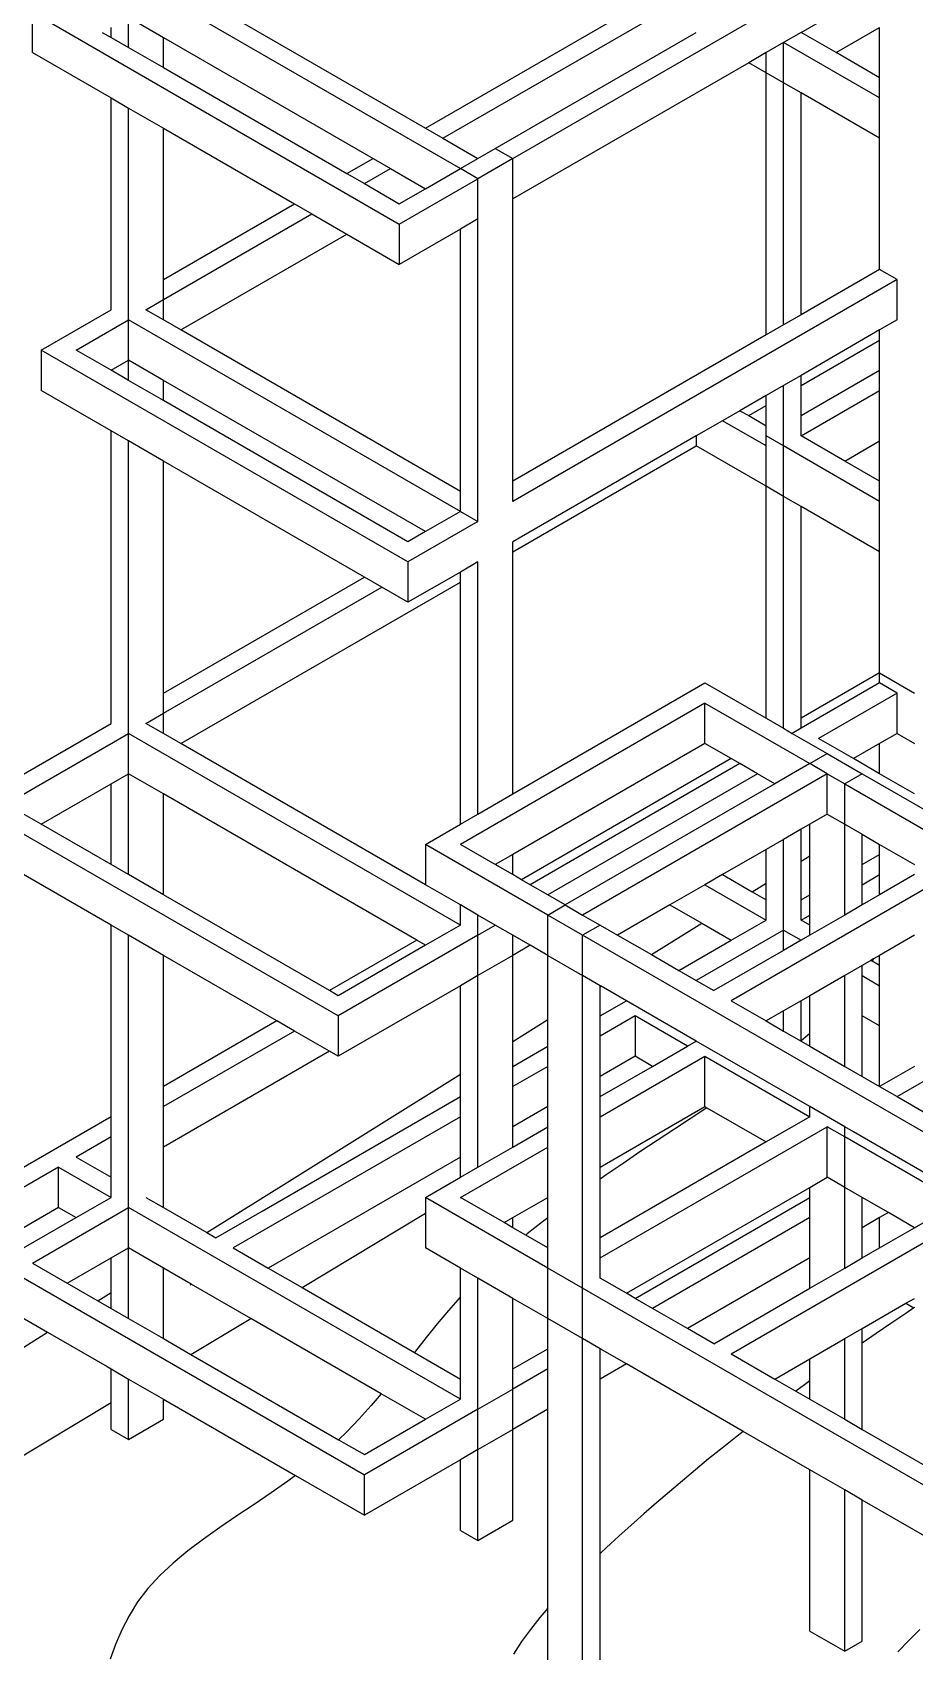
# Model space of a CAD drawing. Header units: metres. Extents: x 4 to 1339, y -252 to 72.
# Drawn here: x 256.4 to 263.54, y -242.41 to -229.3 of the extents above; entities that cross this region are included whole.
import ezdxf

# ---------------------------------------------------------------- set-up
doc = ezdxf.new("R2010")
doc.units = ezdxf.units.M
doc.header["$LTSCALE"] = 0.01
doc.header["$MEASUREMENT"] = 0

msp = doc.modelspace()

# ---------------------------------------------------------------- linework, layer by layer
for p, q in [((259.583, -230.074), (262.341, -228.482)), ((260.291, -230.319), (263.402, -228.523)), ((257.179, -228.85), (259.866, -230.401)), ((257.604, -228.931), (259.583, -230.074)), ((259.725, -230.156), (261.776, -228.972)), ((262.624, -229.299), (263.26, -228.931)), ((256.402, -229.135), (259.371, -230.85)), ((256.402, -229.462), (256.402, -229.135)), ((257.179, -229.421), (257.179, -229.176)), ((257.179, -229.176), (257.462, -229.339)), ((256.967, -229.299), (257.038, -229.339)), ((257.038, -229.339), (257.038, -229.258)), ((257.038, -229.339), (257.179, -229.421)), ((257.462, -229.584), (257.462, -229.339)), ((257.462, -229.339), (259.159, -230.319)), ((260.149, -230.238), (261.776, -229.299)), ((262.624, -229.299), (262.483, -229.38)), ((262.907, -229.462), (262.624, -229.299)), ((262.907, -229.462), (263.26, -229.258)), ((263.26, -229.666), (263.26, -229.258)), ((256.402, -229.462), (257.038, -229.829)), ((257.179, -229.421), (257.462, -229.584)), ((262.341, -229.462), (262.2, -229.544)), ((262.483, -229.38), (262.341, -229.462)), ((262.341, -229.625), (262.341, -229.462)), ((262.483, -229.707), (262.483, -229.38)), ((263.26, -229.829), (262.483, -229.38)), ((263.26, -229.666), (262.907, -229.462)), ((257.462, -229.584), (258.947, -230.442)), ((262.2, -229.544), (260.291, -230.646)), ((262.341, -229.625), (262.2, -229.544)), ((262.341, -231.748), (262.341, -229.625)), ((262.483, -229.707), (262.341, -229.625)), ((262.483, -231.666), (262.483, -229.707)), ((262.624, -229.789), (262.483, -229.707)), ((263.26, -229.829), (263.26, -229.666)), ((257.038, -231.544), (257.038, -229.829)), ((257.038, -229.829), (257.179, -229.911)), ((262.624, -231.585), (262.624, -229.789)), ((263.26, -230.156), (262.624, -229.789)), ((263.26, -230.156), (263.26, -229.829)), ((257.179, -231.626), (257.179, -229.911)), ((257.179, -229.911), (257.462, -230.074)), ((257.462, -231.299), (257.462, -230.074)), ((257.462, -230.074), (258.523, -230.687)), ((259.583, -230.074), (259.725, -230.156)), ((259.725, -230.156), (260.008, -230.319)), ((263.26, -231.217), (263.26, -230.156)), ((260.008, -230.319), (260.149, -230.238)), ((260.149, -230.238), (260.291, -230.319)), ((258.947, -230.442), (259.159, -230.319)), ((259.089, -230.523), (259.301, -230.401)), ((259.159, -230.319), (259.301, -230.401)), ((259.301, -230.401), (259.583, -230.564)), ((259.583, -230.564), (259.866, -230.401)), ((259.866, -230.401), (260.008, -230.319)), ((260.008, -230.483), (259.866, -230.401)), ((260.291, -230.319), (260.008, -230.483)), ((260.291, -230.646), (260.291, -230.319)), ((258.947, -230.442), (259.089, -230.523)), ((259.089, -230.523), (259.371, -230.687)), ((259.371, -230.85), (260.008, -230.483)), ((260.008, -230.809), (260.008, -230.483)), ((259.371, -230.687), (259.583, -230.564)), ((260.291, -232.932), (260.291, -230.646)), ((257.462, -231.299), (258.523, -230.687)), ((257.462, -231.462), (258.664, -230.768)), ((258.523, -230.687), (258.664, -230.768)), ((258.664, -230.768), (258.947, -230.932)), ((260.008, -230.809), (259.866, -230.891)), ((260.008, -233.259), (260.008, -230.809)), ((257.604, -231.707), (258.947, -230.932)), ((258.947, -230.932), (259.371, -231.177)), ((259.371, -230.85), (259.371, -231.177)), ((259.866, -230.891), (259.371, -231.177)), ((259.866, -233.014), (259.866, -230.891)), ((257.462, -231.462), (257.462, -231.299)), ((263.402, -231.299), (260.291, -233.095)), ((263.26, -231.217), (262.624, -231.585)), ((263.402, -231.299), (263.26, -231.217)), ((263.402, -231.626), (263.402, -231.299)), ((257.321, -231.544), (257.462, -231.462)), ((257.462, -231.626), (257.462, -231.462)), ((256.472, -231.871), (257.038, -231.544)), ((257.462, -231.626), (257.321, -231.544)), ((262.624, -231.585), (262.483, -231.666)), ((256.755, -231.871), (257.179, -231.626)), ((257.179, -231.952), (257.179, -231.626)), ((259.866, -233.177), (257.179, -231.626)), ((257.604, -231.707), (257.462, -231.626)), ((259.866, -233.014), (257.604, -231.707)), ((262.483, -231.666), (262.341, -231.748)), ((263.26, -231.707), (262.624, -232.075)), ((263.402, -231.626), (263.26, -231.707)), ((263.26, -231.789), (263.26, -231.707)), ((262.341, -231.748), (260.291, -232.932)), ((262.624, -232.156), (263.26, -231.789)), ((263.26, -232.034), (263.26, -231.789)), ((256.472, -231.871), (256.472, -232.197)), ((259.442, -233.585), (256.472, -231.871)), ((257.038, -232.034), (256.755, -231.871)), ((257.038, -232.034), (257.179, -231.952)), ((257.179, -232.116), (257.179, -231.952)), ((257.462, -232.116), (257.179, -231.952)), ((257.179, -232.116), (257.038, -232.034)), ((257.462, -232.279), (257.179, -232.116)), ((257.462, -232.279), (257.462, -232.116)), ((259.583, -233.34), (257.462, -232.116)), ((262.624, -232.075), (262.483, -232.156)), ((262.624, -232.401), (263.26, -232.034)), ((262.624, -232.156), (262.624, -232.075)), ((263.26, -232.197), (263.26, -232.034)), ((257.038, -232.524), (256.472, -232.197)), ((262.341, -232.238), (262.129, -232.361)), ((262.483, -232.156), (262.341, -232.238)), ((262.341, -232.32), (262.341, -232.238)), ((262.483, -232.646), (262.483, -232.156)), ((262.624, -232.401), (262.624, -232.156)), ((262.624, -232.565), (263.26, -232.197)), ((263.26, -232.605), (263.26, -232.197)), ((259.442, -233.422), (257.462, -232.279)), ((262.129, -232.361), (261.988, -232.442)), ((262.129, -232.361), (262.2, -232.401)), ((262.2, -232.401), (262.341, -232.32)), ((262.341, -232.483), (262.341, -232.32)), ((261.988, -232.442), (261.776, -232.565)), ((262.341, -232.646), (261.988, -232.442)), ((262.2, -232.401), (262.341, -232.483)), ((262.341, -232.565), (262.341, -232.483)), ((262.624, -232.565), (262.624, -232.401)), ((257.038, -234.892), (257.038, -232.524)), ((257.179, -232.605), (257.038, -232.524)), ((257.179, -234.973), (257.179, -232.605)), ((257.462, -232.769), (257.179, -232.605)), ((261.776, -232.565), (260.291, -233.422)), ((260.291, -233.504), (261.776, -232.646)), ((261.776, -232.565), (261.776, -232.646)), ((262.341, -232.973), (261.776, -232.646)), ((262.341, -232.646), (262.341, -232.565)), ((262.483, -232.646), (262.341, -232.565)), ((262.341, -232.973), (262.341, -232.646)), ((262.483, -233.055), (262.483, -232.646)), ((263.26, -233.095), (262.483, -232.646)), ((262.978, -232.769), (262.624, -232.565)), ((262.978, -232.769), (263.26, -232.605)), ((263.26, -232.932), (263.26, -232.605)), ((257.462, -234.647), (257.462, -232.769)), ((259.089, -233.708), (257.462, -232.769)), ((263.26, -232.932), (262.978, -232.769)), ((259.866, -233.177), (259.866, -233.014)), ((260.291, -233.095), (260.291, -232.932)), ((262.341, -234.851), (262.341, -232.973)), ((262.483, -233.055), (262.341, -232.973)), ((263.26, -233.095), (263.26, -232.932)), ((262.483, -234.932), (262.483, -233.055)), ((262.624, -233.136), (262.483, -233.055)), ((262.624, -234.851), (262.624, -233.136)), ((263.26, -233.504), (262.624, -233.136)), ((263.26, -233.504), (263.26, -233.095)), ((260.008, -233.259), (259.442, -233.585)), ((259.866, -233.177), (259.583, -233.34)), ((259.866, -233.177), (260.008, -233.259)), ((259.583, -233.34), (259.442, -233.422)), ((260.291, -233.504), (260.291, -233.422)), ((260.291, -235.463), (260.291, -233.504)), ((263.26, -234.483), (263.26, -233.504)), ((259.442, -233.585), (259.442, -233.912)), ((259.866, -233.667), (259.442, -233.912)), ((260.008, -233.585), (259.866, -233.667)), ((259.866, -233.749), (259.866, -233.667)), ((260.008, -235.626), (260.008, -233.585)), ((257.462, -234.647), (259.089, -233.708)), ((257.462, -234.81), (259.23, -233.789)), ((257.604, -235.055), (259.866, -233.749)), ((259.23, -233.789), (259.089, -233.708)), ((259.442, -233.912), (259.23, -233.789)), ((259.866, -235.708), (259.866, -233.749)), ((260.291, -235.463), (261.846, -234.565)), ((261.846, -234.565), (262.341, -234.851)), ((263.26, -234.483), (262.624, -234.851)), ((263.26, -234.565), (262.624, -234.932)), ((263.26, -234.565), (263.26, -234.483)), ((263.26, -234.483), (263.543, -234.647)), ((263.402, -234.647), (263.26, -234.565)), ((257.462, -234.81), (257.462, -234.647)), ((261.846, -234.728), (259.866, -235.871)), ((261.846, -234.728), (262.695, -235.218)), ((261.846, -235.055), (261.846, -234.728)), ((263.402, -234.647), (262.765, -235.014)), ((263.402, -234.973), (263.402, -234.647)), ((257.321, -234.892), (257.462, -234.81)), ((257.462, -234.973), (257.462, -234.81)), ((262.341, -234.851), (262.483, -234.932)), ((262.624, -234.932), (262.624, -234.851)), ((255.907, -235.545), (257.038, -234.892)), ((256.189, -235.545), (257.179, -234.973)), ((257.179, -235.3), (257.179, -234.973)), ((259.866, -236.525), (257.179, -234.973)), ((257.462, -234.973), (257.321, -234.892)), ((257.604, -235.055), (257.462, -234.973)), ((262.483, -234.932), (262.553, -234.973)), ((262.624, -234.932), (262.553, -234.973)), ((262.553, -234.973), (262.836, -235.137)), ((263.402, -234.973), (263.26, -235.055)), ((263.402, -234.973), (263.543, -235.055)), ((259.583, -236.198), (257.604, -235.055)), ((261.846, -235.055), (260.291, -235.953)), ((262.058, -235.177), (261.846, -235.055)), ((262.695, -235.218), (262.836, -235.137)), ((263.048, -235.177), (262.765, -235.014)), ((262.836, -235.137), (263.119, -235.3)), ((263.26, -235.055), (263.048, -235.177)), ((263.26, -235.3), (263.26, -235.055)), ((262.058, -235.177), (260.361, -236.157)), ((262.129, -235.218), (260.432, -236.198)), ((262.129, -235.218), (262.058, -235.177)), ((262.271, -235.3), (262.129, -235.218)), ((262.695, -235.218), (262.412, -235.382)), ((262.836, -235.3), (262.695, -235.218)), ((263.26, -235.3), (263.048, -235.177)), ((256.472, -235.708), (257.038, -235.382)), ((257.038, -235.382), (257.179, -235.3)), ((257.038, -236.035), (257.038, -235.382)), ((257.179, -236.116), (257.179, -235.3)), ((257.462, -235.463), (257.179, -235.3)), ((262.271, -235.3), (260.573, -236.28)), ((262.412, -235.382), (260.715, -236.361)), ((262.836, -235.3), (260.856, -236.443)), ((262.412, -235.382), (262.271, -235.3)), ((262.836, -235.626), (262.836, -235.3)), ((262.836, -235.3), (262.978, -235.382)), ((263.119, -235.3), (262.978, -235.382)), ((262.978, -235.382), (263.897, -235.912)), ((262.978, -235.708), (262.978, -235.382)), ((263.119, -235.3), (263.897, -235.749)), ((263.543, -235.463), (263.26, -235.3)), ((257.462, -236.28), (257.462, -235.463)), ((259.513, -236.647), (257.462, -235.463)), ((260.008, -235.626), (260.291, -235.463)), ((258.876, -237.259), (255.907, -235.545)), ((256.472, -235.708), (256.189, -235.545)), ((259.866, -235.708), (260.008, -235.626)), ((262.836, -235.626), (262.695, -235.708)), ((262.836, -235.626), (262.978, -235.708)), ((257.038, -236.035), (256.472, -235.708)), ((259.583, -235.871), (259.866, -235.708)), ((262.624, -235.749), (262.483, -235.831)), ((262.695, -235.708), (262.624, -235.749)), ((262.624, -236.007), (262.624, -235.749)), ((262.695, -235.963), (262.695, -235.708)), ((262.978, -236.443), (262.978, -235.708)), ((262.978, -235.708), (263.119, -235.79)), ((263.119, -236.035), (263.119, -235.79)), ((263.119, -235.79), (263.26, -235.871)), ((257.038, -236.525), (255.907, -235.871)), ((259.583, -235.871), (259.583, -236.198)), ((260.573, -236.443), (259.583, -235.871)), ((260.149, -236.035), (259.866, -235.871)), ((262.341, -235.912), (261.988, -236.116)), ((262.483, -235.831), (262.341, -235.912)), ((262.341, -236.184), (262.341, -235.912)), ((262.483, -236.565), (262.483, -235.831)), ((263.26, -235.953), (263.26, -235.871)), ((263.26, -235.871), (263.543, -236.035)), ((257.179, -236.116), (257.038, -236.035)), ((260.291, -235.953), (260.149, -236.035)), ((260.291, -236.116), (260.149, -236.035)), ((260.291, -236.116), (260.291, -235.953)), ((264.038, -235.994), (262.058, -237.137)), ((262.624, -236.007), (262.695, -235.963)), ((262.624, -236.321), (262.624, -236.007)), ((262.695, -236.28), (262.695, -235.963)), ((263.119, -236.035), (263.26, -235.953)), ((263.119, -236.198), (263.119, -236.035)), ((263.26, -236.116), (263.26, -235.953)), ((257.462, -236.28), (257.179, -236.116)), ((260.361, -236.157), (260.291, -236.116)), ((260.432, -236.198), (260.361, -236.157)), ((261.988, -236.116), (261.846, -236.198)), ((261.988, -236.116), (262.228, -236.255)), ((262.228, -236.255), (262.341, -236.184)), ((262.341, -236.321), (262.341, -236.184)), ((263.119, -236.198), (263.26, -236.116)), ((263.26, -236.28), (263.26, -236.116)), ((263.543, -236.116), (263.26, -236.28)), ((258.806, -237.055), (257.462, -236.28)), ((259.866, -236.361), (259.583, -236.198)), ((260.573, -236.28), (260.432, -236.198)), ((260.715, -236.361), (260.573, -236.28)), ((261.846, -236.198), (261.563, -236.361)), ((261.846, -236.198), (262.341, -236.484)), ((262.228, -236.255), (262.341, -236.321)), ((262.624, -236.321), (262.695, -236.28)), ((262.695, -236.443), (262.695, -236.28)), ((263.119, -236.361), (263.119, -236.198)), ((263.26, -236.28), (263.119, -236.361)), ((259.866, -236.525), (259.866, -236.361)), ((260.008, -236.443), (259.866, -236.361)), ((260.008, -236.606), (260.008, -236.443)), ((260.149, -236.525), (260.008, -236.443)), ((260.573, -236.443), (260.715, -236.361)), ((260.856, -236.606), (260.573, -236.443)), ((260.573, -236.77), (260.573, -236.443)), ((260.715, -236.361), (260.856, -236.443)), ((260.856, -236.443), (260.998, -236.525)), ((261.563, -236.361), (261.139, -236.606)), ((261.563, -236.361), (261.82, -236.51)), ((262.341, -236.484), (262.341, -236.321)), ((262.624, -236.484), (262.624, -236.321)), ((262.624, -236.484), (262.695, -236.443)), ((262.695, -236.525), (262.695, -236.443)), ((262.978, -236.443), (262.695, -236.606)), ((263.119, -236.361), (262.978, -236.443)), ((257.179, -236.606), (257.038, -236.525)), ((257.038, -238.076), (257.038, -236.525)), ((259.866, -236.525), (259.583, -236.688)), ((260.008, -236.606), (260.149, -236.525)), ((260.291, -236.606), (260.149, -236.525)), ((260.998, -236.525), (260.856, -236.606)), ((260.998, -236.525), (261.139, -236.606)), ((261.413, -236.764), (261.82, -236.51)), ((262.483, -236.565), (261.776, -236.974)), ((261.82, -236.51), (262.058, -236.647)), ((262.058, -236.647), (262.341, -236.484)), ((262.483, -236.729), (262.483, -236.565)), ((262.483, -236.565), (262.624, -236.647)), ((262.695, -236.525), (262.624, -236.484)), ((262.695, -236.606), (262.695, -236.525)), ((257.179, -238.811), (257.179, -236.606)), ((257.462, -236.77), (257.179, -236.606)), ((259.513, -236.647), (258.806, -237.055)), ((260.008, -236.606), (258.876, -237.259)), ((259.583, -236.688), (258.876, -237.096)), ((259.583, -236.688), (259.513, -236.647)), ((260.008, -236.933), (260.008, -236.606)), ((260.291, -236.77), (260.291, -236.606)), ((260.432, -236.688), (260.291, -236.606)), ((260.432, -236.688), (260.291, -236.77)), ((260.573, -236.77), (260.432, -236.688)), ((264.675, -238.811), (260.856, -236.606)), ((260.856, -236.933), (260.856, -236.606)), ((261.139, -236.606), (261.413, -236.764)), ((261.634, -236.892), (262.058, -236.647)), ((262.624, -236.647), (262.483, -236.729)), ((262.695, -236.606), (262.624, -236.647)), ((263.543, -236.606), (263.26, -236.77)), ((257.462, -237.831), (257.462, -236.77)), ((258.381, -237.3), (257.462, -236.77)), ((260.291, -236.77), (260.008, -236.933)), ((260.291, -237.466), (260.291, -236.77)), ((260.573, -236.77), (260.856, -236.933)), ((260.573, -237.289), (260.573, -236.77)), ((261.413, -236.764), (261.634, -236.892)), ((262.483, -236.729), (261.917, -237.055)), ((263.19, -236.81), (263.119, -236.851)), ((263.21, -236.799), (263.19, -236.81)), ((263.2, -236.816), (263.19, -236.81)), ((263.21, -236.799), (263.2, -236.816)), ((263.26, -236.851), (263.2, -236.816)), ((263.26, -236.77), (263.21, -236.799)), ((263.26, -236.851), (263.26, -236.77)), ((260.008, -236.933), (259.866, -237.015)), ((260.008, -238.484), (260.008, -236.933)), ((260.856, -239.464), (260.856, -236.933)), ((260.998, -237.015), (260.856, -236.933)), ((261.634, -236.892), (261.776, -236.974)), ((262.978, -236.933), (262.695, -237.096)), ((263.119, -236.851), (262.978, -236.933)), ((262.978, -237.668), (262.978, -236.933)), ((263.119, -236.933), (263.119, -236.851)), ((263.119, -236.933), (263.26, -237.015)), ((263.119, -237.259), (263.119, -236.933)), ((263.26, -237.015), (263.26, -236.851)), ((258.876, -237.096), (258.806, -237.055)), ((259.866, -237.015), (258.876, -237.586)), ((259.866, -237.731), (259.866, -237.015)), ((260.998, -237.024), (260.998, -237.015)), ((261.006, -237.019), (260.998, -237.015)), ((260.998, -237.024), (261.006, -237.019)), ((260.998, -237.259), (260.998, -237.024)), ((261.21, -237.137), (261.006, -237.019)), ((261.776, -236.974), (261.917, -237.055)), ((262.695, -237.096), (262.624, -237.137)), ((262.695, -237.402), (262.695, -237.096)), ((263.26, -237.341), (263.26, -237.015)), ((260.998, -237.259), (261.21, -237.137)), ((261.776, -237.464), (261.21, -237.137)), ((262.058, -237.137), (262.341, -237.3)), ((262.483, -237.219), (262.341, -237.3)), ((262.624, -237.137), (262.483, -237.219)), ((262.483, -237.382), (262.483, -237.219)), ((262.624, -237.461), (262.624, -237.137)), ((258.381, -237.3), (257.462, -237.831)), ((258.523, -237.382), (258.381, -237.3)), ((258.876, -237.259), (258.876, -237.586)), ((260.291, -237.466), (260.573, -237.289)), ((260.573, -237.504), (260.573, -237.289)), ((261.281, -237.259), (260.998, -237.423)), ((260.998, -237.423), (260.998, -237.259)), ((261.281, -237.259), (261.281, -237.586)), ((261.705, -237.504), (261.281, -237.259)), ((262.341, -237.3), (262.483, -237.382)), ((263.26, -237.341), (263.119, -237.259)), ((263.119, -237.749), (263.119, -237.259)), ((263.26, -237.831), (263.26, -237.341)), ((258.523, -237.382), (257.462, -237.994)), ((258.806, -237.545), (258.523, -237.382)), ((260.291, -237.668), (260.291, -237.466)), ((260.998, -237.749), (260.998, -237.423)), ((261.705, -237.504), (261.776, -237.464)), ((262.695, -237.994), (261.776, -237.464)), ((262.483, -237.382), (262.624, -237.464)), ((262.676, -237.419), (262.624, -237.461)), ((262.624, -237.464), (262.624, -237.461)), ((262.624, -237.464), (262.695, -237.504)), ((262.695, -237.402), (262.676, -237.419)), ((262.695, -237.504), (262.695, -237.402)), ((258.806, -237.545), (257.462, -238.321)), ((258.876, -237.586), (258.806, -237.545)), ((260.291, -237.668), (260.573, -237.504)), ((260.573, -237.668), (260.573, -237.504)), ((261.281, -237.586), (260.998, -237.749)), ((260.998, -238.076), (261.846, -237.586)), ((261.422, -237.668), (261.281, -237.586)), ((261.422, -237.668), (261.705, -237.504)), ((261.846, -237.994), (261.846, -237.586)), ((261.846, -237.586), (262.695, -238.076)), ((262.695, -237.504), (262.978, -237.668)), ((263.402, -237.913), (263.897, -237.627)), ((258.503, -238.583), (259.866, -237.731)), ((259.866, -237.913), (259.866, -237.731)), ((260.573, -237.668), (260.291, -237.831)), ((260.291, -237.831), (260.291, -237.668)), ((260.573, -237.994), (260.573, -237.668)), ((260.998, -237.913), (261.422, -237.668)), ((260.998, -237.913), (260.998, -237.749)), ((262.978, -237.668), (263.119, -237.749)), ((263.119, -237.749), (263.26, -237.831)), ((263.543, -237.668), (263.26, -237.831)), ((257.462, -237.994), (257.462, -237.831)), ((260.291, -238.158), (260.291, -237.831)), ((263.26, -237.831), (263.402, -237.913)), ((257.462, -238.321), (257.462, -237.994)), ((258.261, -238.839), (259.866, -237.913)), ((259.866, -238.076), (259.866, -237.913)), ((260.573, -237.994), (260.291, -238.158)), ((260.573, -238.158), (260.573, -237.994)), ((260.998, -238.076), (260.998, -237.913)), ((260.998, -238.484), (261.846, -237.994)), ((261.861, -238.003), (261.599, -238.176)), ((261.846, -237.994), (261.861, -238.003)), ((261.861, -238.003), (262.341, -238.28)), ((262.695, -238.076), (262.695, -237.994)), ((262.978, -238.158), (262.695, -237.994)), ((263.402, -237.913), (263.685, -238.076)), ((257.038, -238.076), (255.553, -238.933)), ((257.038, -238.239), (257.038, -238.076)), ((259.866, -238.076), (258.028, -239.137)), ((259.866, -238.403), (259.866, -238.076)), ((260.998, -238.484), (260.998, -238.076)), ((262.695, -238.076), (262.341, -238.28)), ((257.038, -238.239), (256.755, -238.403)), ((257.038, -238.566), (257.038, -238.239)), ((260.291, -238.321), (260.291, -238.158)), ((260.291, -238.321), (260.573, -238.158)), ((260.573, -238.321), (260.573, -238.158)), ((260.998, -239.219), (262.836, -238.158)), ((262.341, -238.28), (260.998, -239.056)), ((261.459, -238.268), (261.32, -238.361)), ((261.599, -238.176), (261.459, -238.268)), ((262.836, -238.566), (262.836, -238.158)), ((262.978, -238.239), (262.836, -238.158)), ((262.978, -238.239), (262.978, -238.158)), ((263.048, -238.198), (262.978, -238.158)), ((263.897, -238.77), (262.978, -238.239)), ((262.978, -238.648), (262.978, -238.239)), ((263.897, -238.688), (263.048, -238.198)), ((256.755, -238.403), (257.038, -238.566)), ((257.462, -238.811), (257.462, -238.321)), ((259.866, -238.403), (258.311, -239.301)), ((259.866, -238.729), (260.573, -238.321)), ((259.866, -238.566), (259.866, -238.403)), ((260.008, -238.484), (260.291, -238.321)), ((260.573, -238.729), (260.573, -238.321)), ((261.32, -238.361), (261.183, -238.454)), ((256.614, -238.484), (255.836, -238.933)), ((256.614, -238.811), (256.614, -238.484)), ((256.614, -238.484), (257.038, -238.729)), ((259.866, -238.566), (260.008, -238.484)), ((260.998, -238.582), (260.998, -238.484)), ((261.183, -238.454), (261.047, -238.547)), ((257.038, -238.729), (257.038, -238.566)), ((257.814, -239.014), (258.503, -238.583)), ((259.583, -238.729), (259.866, -238.566)), ((261.047, -238.547), (260.998, -238.582)), ((260.998, -239.056), (260.998, -238.582)), ((261.21, -239.505), (262.695, -238.648)), ((262.695, -238.648), (262.836, -238.566)), ((262.695, -238.729), (262.695, -238.648)), ((262.978, -238.648), (262.836, -238.566)), ((262.978, -239.301), (262.978, -238.648)), ((263.119, -238.729), (262.978, -238.648)), ((256.755, -238.892), (257.038, -238.729)), ((257.321, -238.729), (257.462, -238.811)), ((259.583, -238.729), (259.583, -238.857)), ((260.573, -239.301), (259.583, -238.729)), ((260.22, -238.933), (259.866, -238.729)), ((260.291, -238.892), (260.573, -238.729)), ((260.573, -238.894), (260.573, -238.729)), ((261.281, -239.546), (262.695, -238.729)), ((262.695, -238.892), (262.695, -238.729)), ((263.119, -238.974), (263.119, -238.729)), ((263.331, -238.852), (263.119, -238.729)), ((263.543, -238.974), (263.897, -238.77)), ((255.553, -238.933), (259.089, -240.975)), ((256.614, -238.811), (256.119, -239.097)), ((256.26, -239.178), (256.755, -238.892)), ((256.402, -239.26), (257.179, -238.811)), ((256.614, -238.811), (256.755, -238.892)), ((257.179, -239.137), (257.179, -238.811)), ((259.866, -240.362), (257.179, -238.811)), ((257.462, -238.811), (257.814, -239.014)), ((257.886, -239.056), (258.261, -238.839)), ((258.584, -239.459), (259.583, -238.857)), ((259.583, -238.857), (259.583, -239.137)), ((260.22, -238.933), (260.291, -238.892)), ((260.291, -238.974), (260.22, -238.933)), ((260.291, -238.974), (260.291, -238.892)), ((260.53, -238.928), (260.408, -239.025)), ((260.573, -238.894), (260.53, -238.928)), ((260.573, -239.137), (260.573, -238.894)), ((262.695, -238.892), (261.422, -239.627)), ((262.058, -239.995), (264.038, -238.852)), ((262.695, -239.219), (262.695, -238.892)), ((263.26, -238.892), (263.119, -238.974)), ((263.331, -238.852), (263.26, -238.892)), ((263.26, -239.137), (263.26, -238.892)), ((263.543, -238.974), (263.331, -238.852)), ((257.814, -239.014), (257.886, -239.056)), ((260.396, -239.035), (260.291, -238.974)), ((260.408, -239.025), (260.396, -239.035)), ((260.573, -239.137), (260.396, -239.035)), ((260.998, -239.219), (260.998, -239.056)), ((263.119, -239.219), (263.119, -238.974)), ((263.26, -239.137), (263.543, -238.974)), ((257.038, -239.219), (257.179, -239.137)), ((257.462, -239.301), (257.179, -239.137)), ((257.179, -239.709), (257.179, -239.137)), ((258.028, -239.137), (258.311, -239.301)), ((259.866, -239.301), (259.583, -239.137)), ((260.573, -239.301), (260.573, -239.137)), ((263.119, -239.219), (263.26, -239.137)), ((255.553, -239.26), (256.524, -239.821)), ((256.402, -239.26), (256.684, -239.423)), ((256.684, -239.423), (257.038, -239.219)), ((257.038, -239.499), (257.038, -239.219)), ((257.462, -239.656), (257.462, -239.301)), ((257.687, -239.431), (257.462, -239.301)), ((258.311, -239.301), (258.584, -239.459)), ((259.866, -239.535), (259.866, -239.301)), ((260.008, -239.382), (259.866, -239.301)), ((260.856, -239.464), (260.573, -239.301)), ((260.573, -239.709), (260.573, -239.301)), ((260.998, -239.382), (260.998, -239.219)), ((262.695, -239.219), (261.705, -239.791)), ((262.695, -239.464), (262.695, -239.219)), ((262.695, -239.464), (262.978, -239.301)), ((262.978, -239.301), (263.119, -239.219)), ((256.684, -239.423), (256.932, -239.566)), ((257.687, -239.431), (257.679, -239.439)), ((258.169, -239.709), (257.687, -239.431)), ((258.584, -239.459), (259.494, -239.984)), ((260.008, -240.444), (260.008, -239.382)), ((260.291, -239.546), (260.008, -239.382)), ((261.21, -239.505), (260.998, -239.382)), ((256.932, -239.566), (257.038, -239.499)), ((256.932, -239.566), (257.038, -239.627)), ((257.038, -239.627), (257.038, -239.499)), ((259.865, -239.537), (259.77, -239.645)), ((259.866, -239.535), (259.865, -239.537)), ((259.866, -240.199), (259.866, -239.535)), ((260.291, -240.117), (260.291, -239.546)), ((260.573, -239.709), (260.291, -239.546)), ((264.675, -241.669), (260.856, -239.464)), ((260.856, -239.872), (260.856, -239.464)), ((261.281, -239.546), (261.21, -239.505)), ((261.422, -239.627), (261.281, -239.546)), ((261.917, -239.913), (262.695, -239.464)), ((263.119, -239.791), (263.473, -239.586)), ((263.473, -239.586), (263.543, -239.546)), ((263.473, -239.586), (263.537, -239.624)), ((257.038, -239.627), (257.179, -239.709)), ((257.179, -239.709), (257.462, -239.872)), ((257.462, -239.872), (257.462, -239.656)), ((257.684, -240), (258.169, -239.709)), ((259.225, -240.318), (258.169, -239.709)), ((259.77, -239.645), (259.679, -239.753)), ((260.573, -239.954), (260.573, -239.709)), ((260.856, -239.872), (260.573, -239.709)), ((261.705, -239.791), (261.422, -239.627)), ((263.472, -239.668), (263.352, -239.749)), ((263.537, -239.624), (263.472, -239.668)), ((263.543, -239.62), (263.537, -239.624)), ((252.367, -242.419), (256.524, -239.821)), ((256.524, -239.821), (257.006, -240.099)), ((259.679, -239.753), (259.59, -239.863)), ((261.917, -239.913), (261.705, -239.791)), ((262.978, -239.872), (263.119, -239.791)), ((263.119, -239.909), (263.119, -239.791)), ((263.232, -239.831), (263.119, -239.909)), ((263.352, -239.749), (263.232, -239.831)), ((257.462, -239.872), (257.684, -240)), ((259.503, -239.973), (259.494, -239.984)), ((259.494, -239.984), (259.866, -240.199)), ((259.59, -239.863), (259.503, -239.973)), ((260.291, -240.117), (260.573, -239.954)), ((260.573, -240.117), (260.573, -239.954)), ((260.856, -243.628), (260.856, -239.872)), ((260.998, -239.954), (260.856, -239.872)), ((260.998, -240.199), (260.998, -239.954)), ((261.21, -240.076), (260.998, -239.954)), ((262.695, -240.036), (262.978, -239.872)), ((262.978, -240.525), (262.978, -239.872)), ((263.119, -240.607), (263.119, -239.909)), ((257.006, -240.099), (257.038, -240.117)), ((257.038, -240.389), (257.038, -240.117)), ((257.038, -240.117), (257.179, -240.199)), ((257.684, -240), (258.879, -240.69)), ((260.573, -240.117), (260.291, -240.281)), ((260.291, -240.281), (260.291, -240.117)), ((260.573, -240.444), (260.573, -240.117)), ((261.21, -240.076), (260.998, -240.199)), ((262.156, -240.623), (261.21, -240.076)), ((262.058, -239.995), (262.412, -240.199)), ((262.412, -240.199), (262.695, -240.036)), ((262.695, -240.213), (262.695, -240.036)), ((257.179, -240.689), (257.179, -240.199)), ((257.179, -240.199), (257.462, -240.362)), ((259.866, -240.362), (259.866, -240.199)), ((260.998, -241.611), (260.998, -240.199)), ((262.412, -240.199), (262.582, -240.297)), ((262.651, -240.246), (262.582, -240.297)), ((262.695, -240.213), (262.651, -240.246)), ((262.695, -240.362), (262.695, -240.213)), ((257.462, -240.525), (257.462, -240.362)), ((257.462, -240.362), (258.532, -240.98)), ((259.225, -240.318), (259.145, -240.412)), ((259.583, -240.525), (259.225, -240.318)), ((259.583, -240.525), (259.866, -240.362)), ((260.008, -240.444), (260.291, -240.281)), ((260.291, -240.607), (260.291, -240.281)), ((262.582, -240.297), (262.695, -240.362)), ((262.695, -240.362), (262.978, -240.525)), ((256.219, -240.882), (257.038, -240.389)), ((257.038, -240.607), (257.038, -240.389)), ((259.145, -240.412), (259.048, -240.52)), ((260.008, -240.444), (259.089, -240.975)), ((260.008, -240.77), (260.008, -240.444)), ((260.573, -240.444), (260.291, -240.607)), ((260.573, -242.054), (260.573, -240.444)), ((257.038, -240.607), (257.179, -240.689)), ((257.179, -240.689), (257.462, -240.525)), ((258.946, -240.626), (258.879, -240.69)), ((259.048, -240.52), (258.946, -240.626)), ((259.089, -240.811), (259.583, -240.525)), ((260.008, -240.77), (260.291, -240.607)), ((260.291, -241.342), (260.291, -240.607)), ((262.156, -240.623), (262.093, -240.672)), ((262.695, -240.934), (262.156, -240.623)), ((262.978, -240.525), (263.119, -240.607)), ((263.119, -240.607), (263.897, -241.056)), ((258.879, -240.69), (259.089, -240.811)), ((260.008, -240.77), (259.866, -240.852)), ((260.008, -241.505), (260.008, -240.77)), ((261.984, -240.759), (261.876, -240.846)), ((262.093, -240.672), (261.984, -240.759)), ((259.866, -240.852), (259.089, -241.301)), ((259.866, -241.424), (259.866, -240.852)), ((261.876, -240.846), (261.769, -240.934)), ((258.469, -241.026), (258.334, -241.121)), ((258.532, -240.98), (258.469, -241.026)), ((258.532, -240.98), (259.089, -241.301)), ((259.089, -241.301), (259.089, -240.975)), ((261.663, -241.022), (261.558, -241.111)), ((261.769, -240.934), (261.663, -241.022)), ((262.695, -242.24), (262.695, -240.934)), ((262.978, -241.097), (262.695, -240.934)), ((258.334, -241.121), (258.196, -241.214)), ((261.558, -241.111), (261.454, -241.2)), ((262.978, -242.403), (262.978, -241.097)), ((263.119, -241.179), (262.978, -241.097)), ((258.196, -241.214), (258.057, -241.307)), ((261.351, -241.29), (261.249, -241.381)), ((261.454, -241.2), (261.351, -241.29)), ((263.119, -242.322), (263.119, -241.179)), ((263.897, -241.628), (263.119, -241.179)), ((257.92, -241.401), (257.787, -241.495)), ((258.057, -241.307), (257.92, -241.401)), ((259.866, -241.424), (260.008, -241.505)), ((260.008, -241.505), (260.291, -241.342)), ((261.249, -241.381), (261.148, -241.472)), ((257.787, -241.495), (257.66, -241.591)), ((261.148, -241.472), (261.048, -241.563)), ((257.541, -241.689), (257.432, -241.79)), ((257.66, -241.591), (257.541, -241.689)), ((261.048, -241.563), (260.998, -241.611)), ((260.998, -243.547), (260.998, -241.611)), ((257.432, -241.79), (257.336, -241.894)), ((257.336, -241.894), (257.253, -242.002)), ((257.253, -242.002), (257.184, -242.115)), ((260.573, -242.054), (260.51, -242.129)), ((260.573, -243.465), (260.573, -242.054)), ((257.184, -242.115), (257.126, -242.23)), ((260.51, -242.129), (260.433, -242.227)), ((257.126, -242.23), (257.075, -242.347)), ((260.361, -242.325), (260.295, -242.425)), ((260.433, -242.227), (260.361, -242.325)), ((262.695, -242.24), (262.978, -242.403)), ((262.978, -242.403), (263.119, -242.322)), ((263.496, -242.316), (263.407, -242.408)), ((263.586, -242.226), (263.496, -242.316)), ((257.075, -242.347), (257.031, -242.467))]:
    msp.add_line(p, q)

doc.saveas('drawing.dxf')
